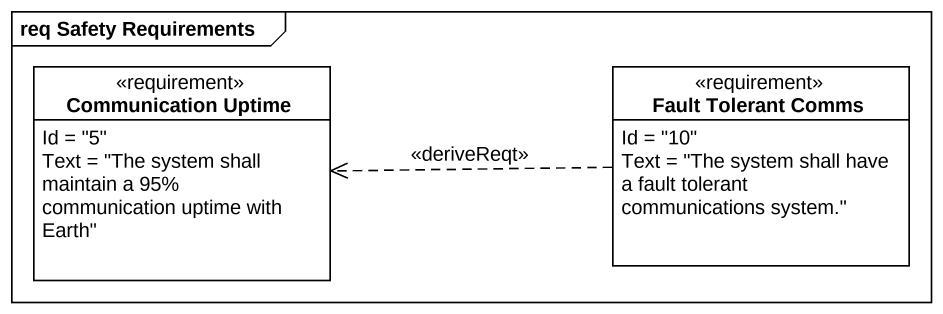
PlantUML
@startuml
mainframe req Safety Requirements
hide circle
hide empty members
class "Communication Uptime" as Communication_Uptime <<requirement>> {
  Id = "5"
  Text = "The system shall maintain a 95% communication uptime with Earth"
}
class "Fault Tolerant Comms" as Fault_Tolerant_Comms <<requirement>> {
  Id = "10"
  Text = "The system shall have a fault tolerant communications system."
}
Fault_Tolerant_Comms .left.> Communication_Uptime : <<deriveReqt>>
@enduml
